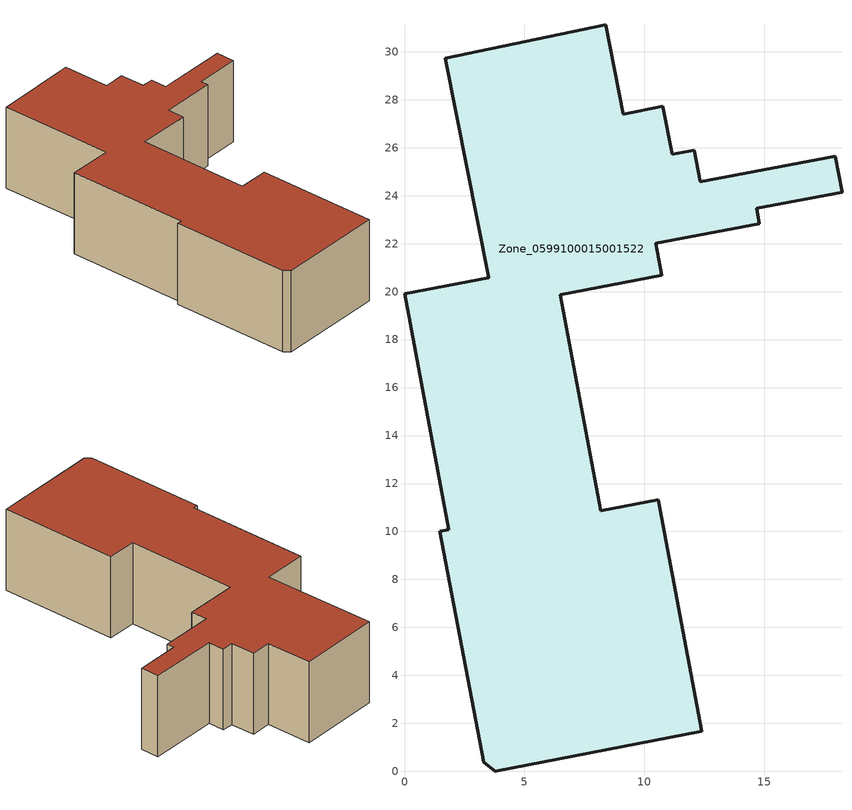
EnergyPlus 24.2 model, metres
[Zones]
Zone_0599100015001522
 floor ground (C_G): 12.07,25.9 12.32,24.59 17.96,25.65 18.24,24.14 14.69,23.47 14.79,22.84 10.47,22.02 10.72,20.68 6.49,19.88 8.19,10.87 10.59,11.32 12.4,1.67 3.79,0 3.31,0.38 1.48,10.01 1.85,10.08 0,19.92 3.51,20.58 1.69,29.73 8.38,31.13 9.12,27.39 10.76,27.72 11.16,25.73 z0.96
 wall outside (C_F): 12.07,25.9 11.16,25.73 10.76,27.72 9.12,27.39 8.38,31.13 1.69,29.73 3.51,20.58 0,19.92 1.85,10.08 1.48,10.01 3.31,0.38 3.79,0 12.4,1.67 10.59,11.32 8.19,10.87 6.49,19.88 10.72,20.68 10.47,22.02 14.79,22.84 14.69,23.47 18.24,24.14 17.96,25.65 12.32,24.59 12.07,25.9 z0.96:7.87
 roof outside (C_R): 12.32,24.59 12.07,25.9 11.16,25.73 10.76,27.72 9.12,27.39 8.38,31.13 1.69,29.73 3.51,20.58 0,19.92 1.85,10.08 1.48,10.01 3.31,0.38 3.79,0 12.4,1.67 10.59,11.32 8.19,10.87 6.49,19.88 10.72,20.68 10.47,22.02 14.79,22.84 14.69,23.47 18.24,24.14 17.96,25.65 z7.87
[BUILDING]
Pand.0599100015001522: North Axis=0; Terrain=City; Loads Convergence Tolerance Value=0.04; Temperature Convergence Tolerance Value=0.4; Solar Distribution=FullExterior; Maximum Number of Warmup Days=25; Minimum Number of Warmup Days=1
[Site:Location]
Rotterdam.The.Hague.AP_ZH_NLD Design_Conditions: Latitude=51.96; Longitude=4.45; Time Zone=1; Elevation=-4.5
[SITE:GROUNDTEMPERATURE:BUILDINGSURFACE]
18, 18, 18, 18, 18, 18, 18, 18, 18, 18, 18, 18
[MATERIAL] Thermal Absorptance=0.9; Solar Absorptance=0.7; Visible Absorptance=0.7
Name | Roughness | Thickness | Conductivity | Density | Specific Heat
G.TC.1946-1964 | MediumSmooth | 0.15 | 1 | 540 | 1210
F.TC.1946-1964 | Rough | 0.3 | 0.857143 | 1920 | 840
R.TC.1946-1964 | MediumRough | 0.2 | 0.235294 | 1500 | 1000
[CONSTRUCTION]
C_G: G.TC.1946-1964
C_F: F.TC.1946-1964
C_R: R.TC.1946-1964
[ZONE]
Zone_0599100015001522: Type=1; Multiplier=1; Ceiling Height=Autocalculate; Volume=Autocalculate; Floor Area=autocalculate; Part of Total Floor Area=Yes
[ZONEINFILTRATION:DESIGNFLOWRATE]
Infil_Zone_0599100015001522: Zone or ZoneList or Space or SpaceList=Zone_0599100015001522; Schedule=AlwaysOn; Design Flow Rate Calculation Method=Flow/Area; Flow Rate per Floor Area=0.003; Constant Term Coefficient=1; Temperature Term Coefficient=0; Velocity Term Coefficient=0; Velocity Squared Term Coefficient=0
[HVACTEMPLATE:ZONE:IDEALLOADSAIRSYSTEM]
Zone_0599100015001522: Maximum Heating Supply Air Temperature=50; Minimum Cooling Supply Air Temperature=13; Maximum Heating Supply Air Humidity Ratio=0.0156; Minimum Cooling Supply Air Humidity Ratio=0.0077; Heating Limit=NoLimit; Cooling Limit=NoLimit; Dehumidification Control Type=ConstantSensibleHeatRatio; Cooling Sensible Heat Ratio=0.7; Dehumidification Setpoint=60; Humidification Control Type=None; Humidification Setpoint=30; Outdoor Air Method=None; Outdoor Air Flow Rate per Person=0.00944; Outdoor Air Flow Rate per Zone Floor Area=0; Outdoor Air Flow Rate per Zone=0; Demand Controlled Ventilation Type=None; Outdoor Air Economizer Type=NoEconomizer; Heat Recovery Type=None; Sensible Heat Recovery Effectiveness=0.7; Latent Heat Recovery Effectiveness=0.65
[ZONECONTROL:THERMOSTAT]
ThermostatControl_Zone_0599100015001522: Zone or ZoneList=Zone_0599100015001522; Control Type Schedule=DualSetpointControlType; Control 1=Thermostat_Zone_0599100015001522; Temperature Difference Between Cutout And Setpoint=0
[THERMOSTATSETPOINT:DUALSETPOINT]
Thermostat_Zone_0599100015001522: Heating Setpoint Temperature Schedule=HeatingSetpoint_Zone_0599100015001522; Cooling Setpoint Temperature Schedule=CoolingSetpoint_Zone_0599100015001522
[SCHEDULE:COMPACT]
HeatingSetpoint_Zone_0599100015001522: Through: 12/31, For: AllDays, Until: 24:00, 21
CoolingSetpoint_Zone_0599100015001522: Through: 12/31, For: AllDays, Until: 24:00, 24
DualSetpointControlType: Through: 12/31, For: AllDays, Until: 24:00, 4
AlwaysOn: Through: 12/31, For: AllDays, Until: 24:00, 1
